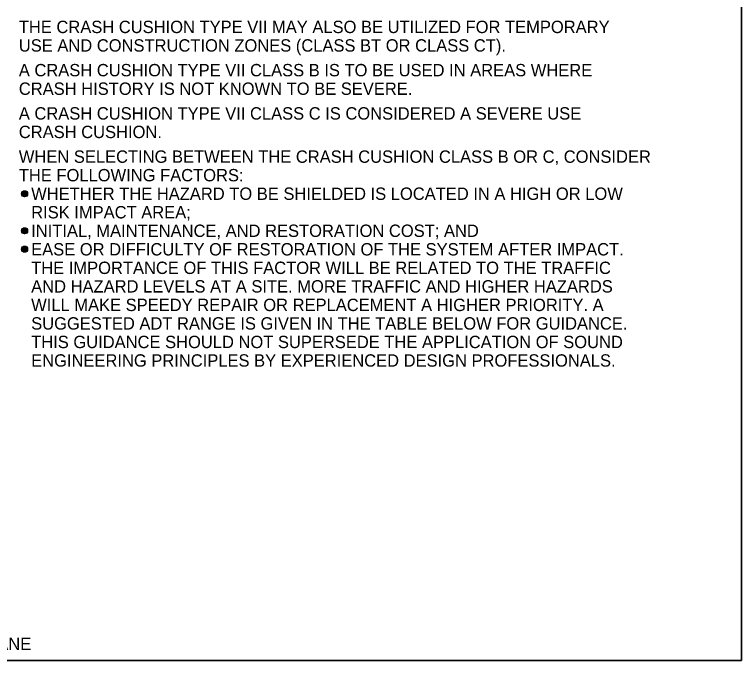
# Model space of a CAD drawing. Extents: x 1007 to 1035.5, y 1000.5 to 1021.5.
# Drawn here: x 1023.72 to 1035.5, y 1000.5 to 1010.96 of the extents above; entities that cross this region are included whole.
import ezdxf

# ---------------------------------------------------------------- set-up
doc = ezdxf.new("R2010")
doc.units = 0
for name, color, linetype in [('1', 7, 'Continuous'), ('Level 1', 7, 'Continuous'), ('Level 10', 7, 'Continuous'), ('Level 11', 7, 'Continuous')]:
    doc.layers.add(name, color=color, linetype=linetype)

msp = doc.modelspace()

# ---------------------------------------------------------------- linework, layer by layer
at = {"layer": 'Level 1'}
for centre, radius in [((1023.887, 1008.054), 0.05), ((1023.886, 1008.054), 0.0475), ((1023.887, 1008.054), 0.045), ((1023.887, 1008.054), 0.0425), ((1023.887, 1008.054), 0.04), ((1023.887, 1008.054), 0.0375), ((1023.887, 1008.054), 0.035), ((1023.887, 1008.054), 0.0325), ((1023.887, 1008.054), 0.03), ((1023.887, 1008.054), 0.0275), ((1023.887, 1008.054), 0.025), ((1023.887, 1008.054), 0.0225), ((1023.887, 1008.054), 0.02), ((1023.887, 1008.054), 0.0175), ((1023.887, 1008.054), 0.015), ((1023.887, 1008.054), 0.0125), ((1023.887, 1008.054), 0.01), ((1023.887, 1008.054), 0.0075), ((1023.887, 1008.054), 0.005), ((1023.887, 1007.455), 0.05), ((1023.886, 1007.455), 0.0475), ((1023.887, 1007.455), 0.045), ((1023.887, 1007.455), 0.0425), ((1023.887, 1007.455), 0.04), ((1023.887, 1007.455), 0.0375), ((1023.887, 1007.455), 0.035), ((1023.887, 1007.455), 0.0325), ((1023.887, 1007.455), 0.03), ((1023.887, 1007.455), 0.0275), ((1023.887, 1007.455), 0.025), ((1023.887, 1007.455), 0.0225), ((1023.887, 1007.455), 0.02), ((1023.887, 1007.455), 0.0175), ((1023.887, 1007.455), 0.015), ((1023.887, 1007.455), 0.0125), ((1023.887, 1007.455), 0.01), ((1023.887, 1007.455), 0.0075), ((1023.887, 1007.455), 0.005), ((1023.887, 1007.158), 0.05), ((1023.886, 1007.158), 0.0475), ((1023.887, 1007.158), 0.045), ((1023.887, 1007.158), 0.0425), ((1023.887, 1007.158), 0.04), ((1023.887, 1007.158), 0.0375), ((1023.887, 1007.158), 0.035), ((1023.887, 1007.158), 0.0325), ((1023.887, 1007.158), 0.03), ((1023.887, 1007.158), 0.0275), ((1023.887, 1007.158), 0.025), ((1023.887, 1007.158), 0.0225), ((1023.887, 1007.158), 0.02), ((1023.887, 1007.158), 0.0175), ((1023.887, 1007.158), 0.015), ((1023.887, 1007.158), 0.0125), ((1023.887, 1007.158), 0.01), ((1023.887, 1007.158), 0.0075), ((1023.887, 1007.158), 0.005)]:
    msp.add_circle(centre, radius, dxfattribs=at)
at = {"layer": 'Level 10'}
for p, q in [((1035.5, 1021.5), (1035.5, 1000.5)), ((1035.5, 1000.5), (1007, 1000.5))]:
    msp.add_line(p, q, dxfattribs=at)
at = {"layer": 'Level 11'}
msp.add_lwpolyline([(1007, 1000.5), (1035.5, 1000.5), (1035.5, 1021.5), (1007, 1021.5)], close=True, dxfattribs=at)
msp.add_lwpolyline([(1007, 1000.5), (1035.5, 1000.5), (1035.5, 1021.5), (1007, 1021.5)], close=True, dxfattribs=at)

# ---------------------------------------------------------------- texts
at = {"layer": '1'}
msp.add_text('** PASSENGER CARS PER LANE', height=0.2, dxfattribs=at).set_placement((1019.833, 1000.67))
at = {"layer": 'Level 1'}
for s, p in [('THE CRASH CUSHION TYPE VII MAY ALSO BE UTILIZED FOR TEMPORARY', (1023.794, 1010.656)), ('USE AND CONSTRUCTION ZONES (CLASS BT OR CLASS CT).', (1023.794, 1010.356)), ('A CRASH CUSHION TYPE VII CLASS B IS TO BE USED IN AREAS WHERE', (1023.794, 1009.956)), ('CRASH HISTORY IS NOT KNOWN TO BE SEVERE.', (1023.794, 1009.656)), ('A CRASH CUSHION TYPE VII CLASS C IS CONSIDERED A SEVERE USE', (1023.794, 1009.256)), ('CRASH CUSHION.', (1023.794, 1008.956)), ('WHEN SELECTING BETWEEN THE CRASH CUSHION CLASS B OR C, CONSIDER ', (1023.794, 1008.556)), ('THE FOLLOWING FACTORS:', (1023.794, 1008.256)), ('WHETHER THE HAZARD TO BE SHIELDED IS LOCATED IN A HIGH OR LOW', (1023.994, 1007.956)), ('RISK IMPACT AREA;', (1023.994, 1007.656)), ('INITIAL, MAINTENANCE, AND RESTORATION COST; AND', (1023.994, 1007.356)), ('EASE OR DIFFICULTY OF RESTORATION OF THE SYSTEM AFTER IMPACT.', (1023.994, 1007.056)), ('THE IMPORTANCE OF THIS FACTOR WILL BE RELATED TO THE TRAFFIC', (1023.994, 1006.756)), ('AND HAZARD LEVELS AT A SITE. MORE TRAFFIC AND HIGHER HAZARDS', (1023.994, 1006.456)), ('WILL MAKE SPEEDY REPAIR OR REPLACEMENT A HIGHER PRIORITY. A', (1023.994, 1006.156)), ('SUGGESTED ADT RANGE IS GIVEN IN THE TABLE BELOW FOR GUIDANCE. ', (1023.994, 1005.856)), ('THIS GUIDANCE SHOULD NOT SUPERSEDE THE APPLICATION OF SOUND', (1023.994, 1005.556)), ('ENGINEERING PRINCIPLES BY EXPERIENCED DESIGN PROFESSIONALS.', (1023.994, 1005.256))]:
    msp.add_text(s, height=0.2, dxfattribs=at).set_placement(p)

doc.saveas('drawing.dxf')
